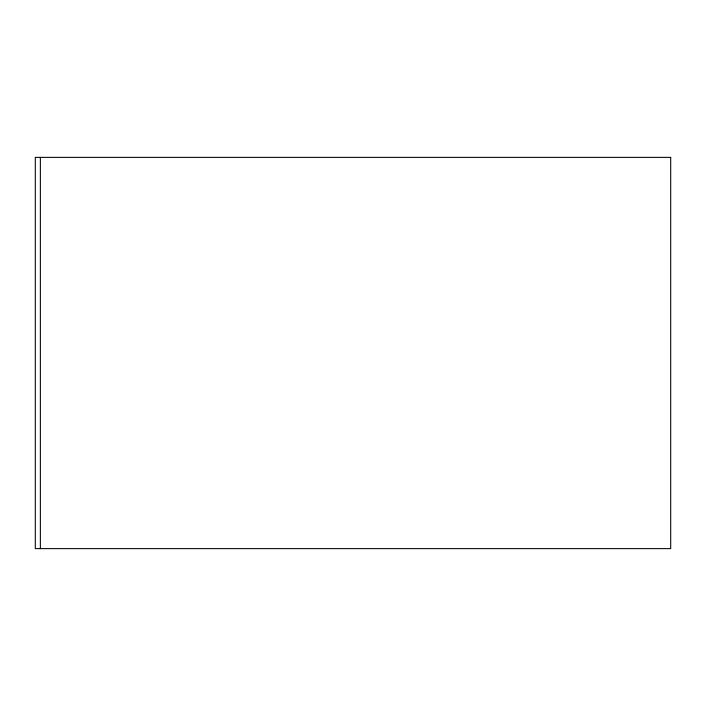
<?xml version="1.0" encoding="UTF-8"?>
<svg xmlns="http://www.w3.org/2000/svg" width="706" height="706" viewBox="0 0 706 706"><rect width="100%" height="100%" fill="white"/><g stroke="black" fill="none" stroke-linecap="round" stroke-linejoin="round"><path stroke-width="1.06" d="M40.366 157.376L40.366 548.624M670.7 157.376L35.3 157.376L35.3 548.624L670.7 548.624L670.7 157.376"/></g></svg>
